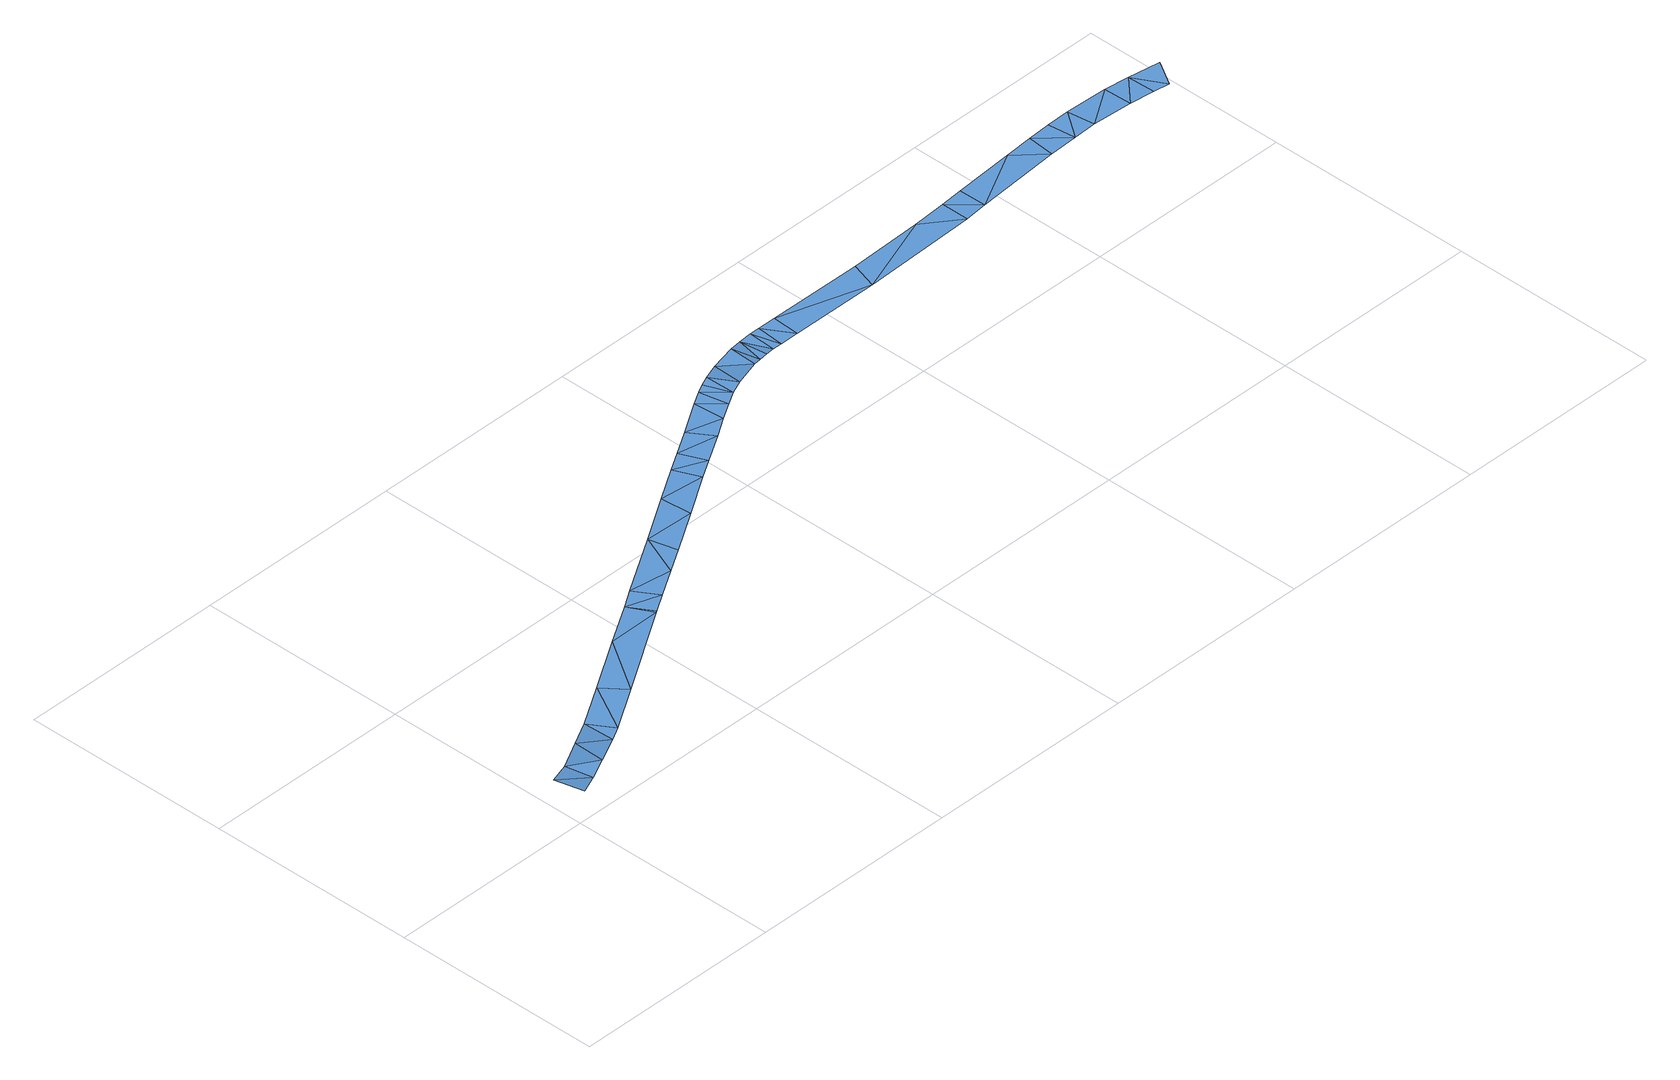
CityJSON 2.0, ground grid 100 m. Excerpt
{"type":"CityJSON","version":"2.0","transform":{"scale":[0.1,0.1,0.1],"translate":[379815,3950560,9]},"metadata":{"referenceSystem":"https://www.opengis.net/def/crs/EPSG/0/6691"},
"CityObjects":{
"waterbody1":{"type":"WaterBody","attributes":{"name":"神田川","class":"1030"},"geometry":[{"type":"MultiSurface","lod":"1","boundaries":[[[0,1,2]],[[3,0,2]],[[3,2,4]],[[5,3,4]],[[5,4,6]],[[7,5,6]],[[7,6,8]],[[9,7,8]],[[9,8,10]],[[11,9,10]],[[11,10,12]],[[13,11,12]],[[14,13,15]],[[13,12,15]],[[14,15,16]],[[17,14,16]],[[17,16,18]],[[19,17,18]],[[19,18,20]],[[19,20,21]],[[22,19,21]],[[22,21,23]],[[24,22,23]],[[24,23,25]],[[26,24,25]],[[26,25,27]],[[28,26,27]],[[28,27,29]],[[30,28,29]],[[30,29,31]],[[32,30,31]],[[32,31,33]],[[34,32,33]],[[35,34,33]],[[35,33,36]],[[37,35,36]],[[37,36,38]],[[39,37,38]],[[39,38,40]],[[41,39,40]],[[41,40,42]],[[41,42,43]],[[44,41,43]],[[44,43,45]],[[46,44,45]],[[46,45,47]],[[48,46,47]],[[48,47,49]],[[50,48,49]],[[51,50,49]],[[51,49,52]],[[53,51,52]],[[53,52,54]],[[55,53,54]],[[56,55,54]],[[56,54,57]],[[58,56,57]],[[58,57,59]],[[60,58,59]],[[61,60,59]],[[61,59,62]],[[63,61,62]],[[63,62,64]],[[65,63,64]],[[65,64,66]],[[65,66,67]],[[68,65,67]]]}]}
},
"vertices":[
[4,146,139],[33,7,141],[128,51,132],[100,179,132],[236,106,127],[243,257,124],[366,172,120],[363,322,117],[435,211,117],[571,453,107],[656,351,107],[835,621,95],[1096,631,86],[1037,747,85],[1038,748,85],[1106,638,85],[1197,697,81],[1128,806,81],[1335,782,75],[1426,993,67],[1459,859,69],[1667,990,59],[1658,1140,56],[1878,1125,49],[1826,1245,48],[1972,1183,45],[1922,1304,44],[2117,1271,38],[2043,1380,38],[2217,1336,33],[2208,1485,30],[2301,1387,29],[2275,1524,27],[2368,1428,26],[2319,1547,26],[2369,1570,24],[2437,1458,23],[2445,1599,20],[2565,1499,17],[2572,1633,16],[2604,1505,15],[2630,1642,13],[2648,1511,14],[2689,1516,12],[2697,1648,11],[2736,1518,10],[2748,1650,9],[2830,1520,6],[2838,1653,5],[3259,1523,3],[3297,1652,4],[3640,1651,17],[3800,1526,22],[3799,1658,22],[3906,1533,26],[3904,1663,26],[4185,1677,36],[4308,1554,41],[4319,1683,41],[4443,1555,46],[4428,1686,45],[4534,1684,49],[4552,1555,50],[4732,1670,56],[4738,1537,57],[4846,1653,60],[4851,1520,61],[4924,1505,64],[4998,1625,65]
]}
